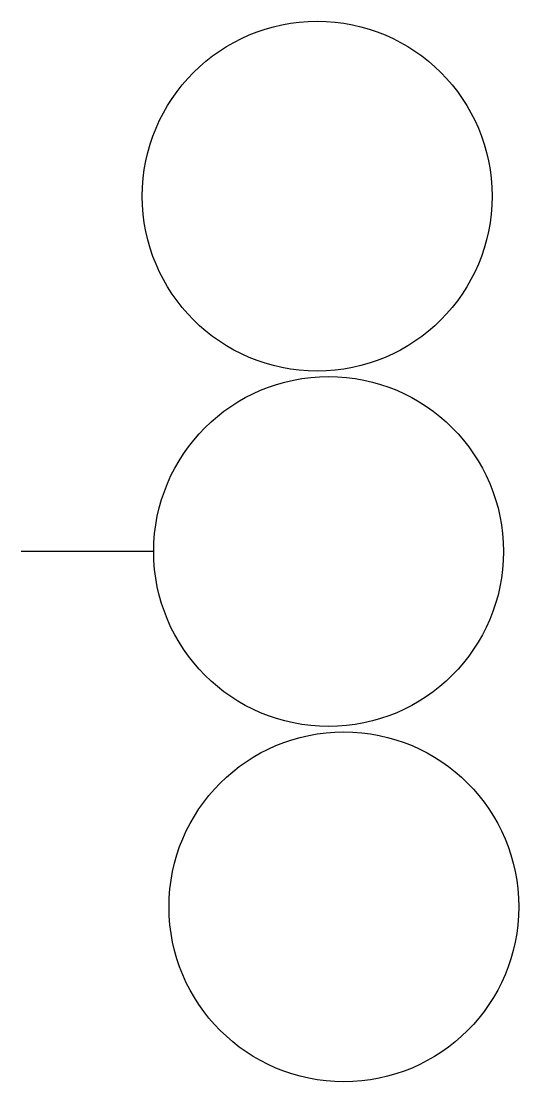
# Model space of a CAD drawing. Extents: x 0 to 1.04, y -1.11 to 1.11.
import ezdxf

# ---------------------------------------------------------------- set-up
doc = ezdxf.new("R2010")
doc.units = 0

msp = doc.modelspace()

# ---------------------------------------------------------------- linework, layer by layer
msp.add_line((0.2771, 0), (0, 0))
for centre in [(0.6186, 0.7422), (0.6425, 0), (0.6745, -0.7422)]:
    msp.add_circle(centre, 0.3655)

doc.saveas('drawing.dxf')
